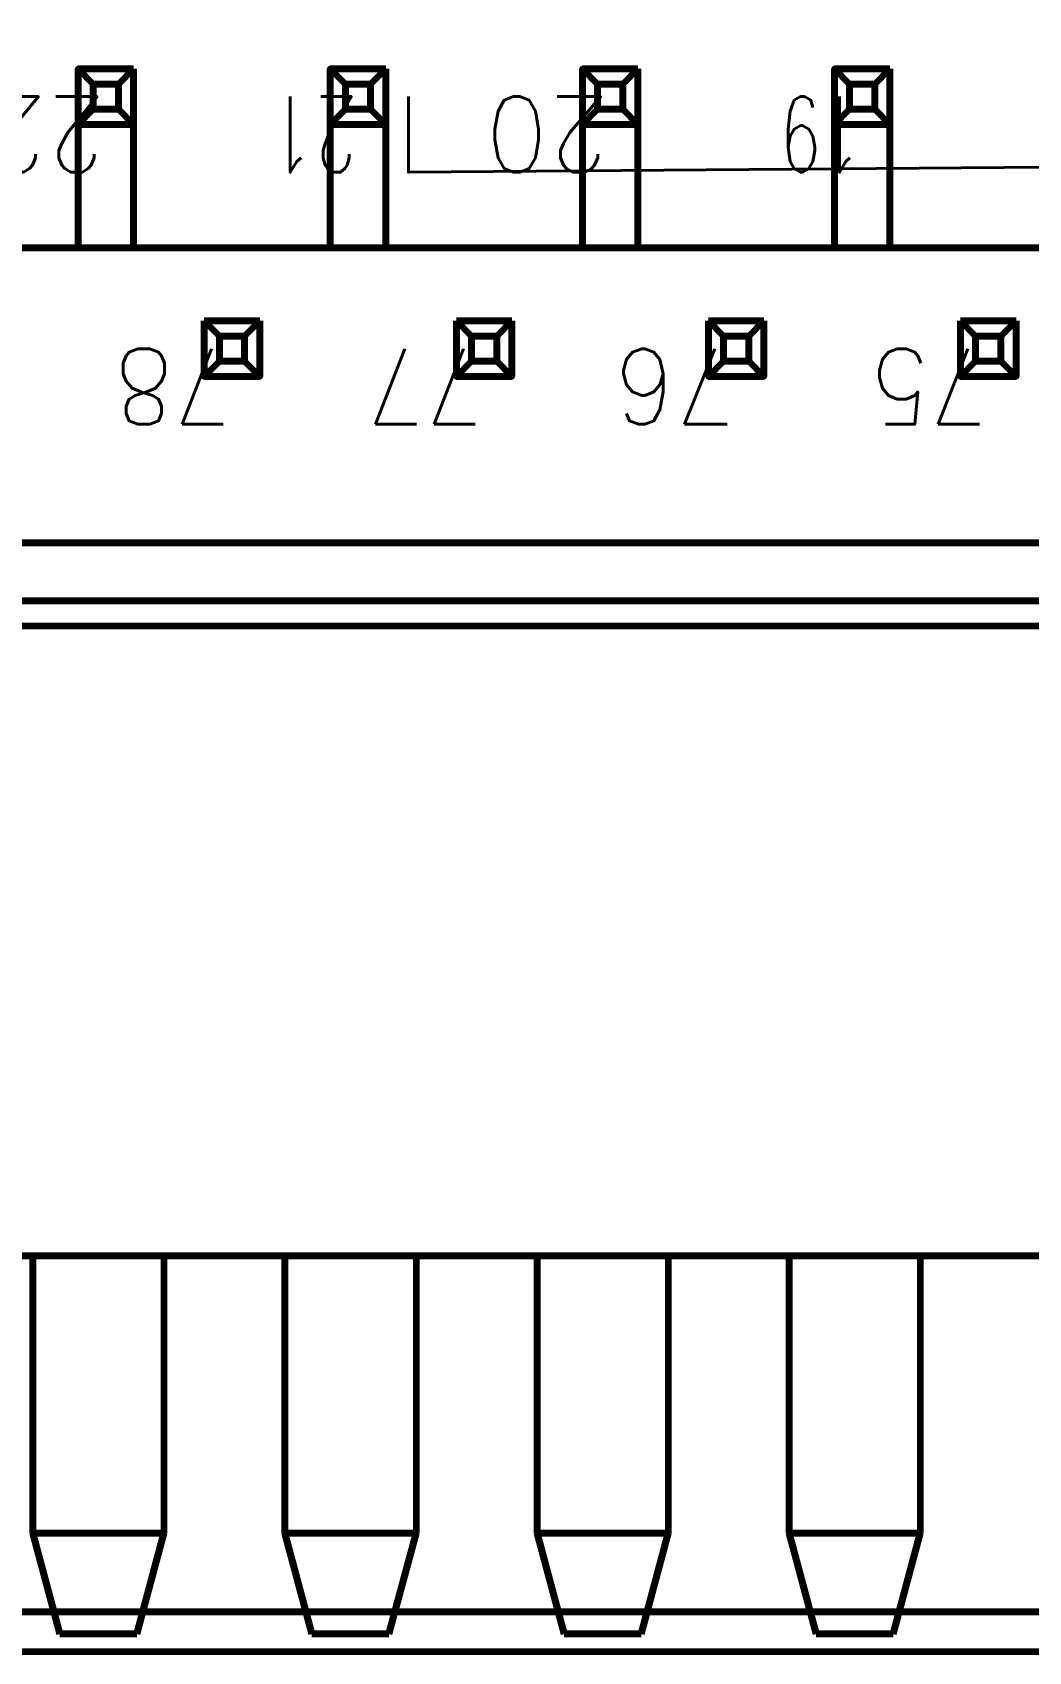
# Model space of a CAD drawing. Header units: inches. Extents: x -0.4 to 8, y -0.5 to 10.5.
# Drawn here: x 3.921 to 4.316, y -0.417 to 0.226 of the extents above; entities that cross this region are included whole.
import ezdxf

# ---------------------------------------------------------------- set-up
doc = ezdxf.new("R2010")
doc.units = ezdxf.units.IN
doc.header["$LTSCALE"] = 0.504853
doc.header["$MEASUREMENT"] = 0
for name, color, linetype in [('1', 7, 'Continuous'), ('135', 7, 'Continuous'), ('3', 7, 'Continuous'), ('75', 7, 'Continuous')]:
    doc.layers.add(name, color=color, linetype=linetype)
doc.styles.get("Standard").update_dxf_attribs({"font": 'ROMANS.SHX'})

# ---------------------------------------------------------------- blocks, each defined once
blk = doc.blocks.new('25359')
at = {"color": 1, "linetype": 'Continuous', "lineweight": 211}
for p, q in [((5.553, 0.617, -0.09725), (-0.047, 0.617, -0.09725)), ((5.553, 0.617, 0.15525), (-0.047, 0.617, 0.15525)), ((-0.047, 0.60125, -0.0815), (5.553, 0.60125, -0.0815)), ((5.553, 0.60125, -0.0815), (-0.047, 0.60125, -0.0815)), ((-0.047, 0.60125, -0.113), (5.553, 0.60125, -0.113)), ((5.553, 0.60125, -0.113), (-0.047, 0.60125, -0.113)), ((-0.047, 0.60125, 0.171), (5.553, 0.60125, 0.171)), ((5.553, 0.60125, 0.1395), (-0.047, 0.60125, 0.1395)), ((5.553, 0.60125, 0.171), (-0.047, 0.60125, 0.171)), ((-0.047, 0.60125, 0.1395), (5.553, 0.60125, 0.1395)), ((5.85, 0.46, -0.113), (-0.35, 0.46, -0.113)), ((5.85, 0.46, -0.113), (-0.35, 0.46, -0.113)), ((5.85, 0.46, 0.171), (-0.28, 0.46, 0.171)), ((5.85, 0.46, 0.171), (-0.28, 0.46, 0.171)), ((-0.047, 0.46, -0.0815), (5.553, 0.46, -0.0815)), ((5.553, 0.46, -0.0815), (-0.047, 0.46, -0.0815)), ((5.553, 0.46, -0.113), (-0.047, 0.46, -0.113)), ((-0.047, 0.46, -0.113), (5.553, 0.46, -0.113)), ((5.553, 0.46, 0.1395), (-0.047, 0.46, 0.1395)), ((-0.047, 0.46, 0.171), (5.553, 0.46, 0.171)), ((5.553, 0.46, 0.171), (-0.047, 0.46, 0.171)), ((-0.047, 0.46, 0.1395), (5.553, 0.46, 0.1395)), ((5.85, 0.21, -0.113), (-0.35, 0.21, -0.113)), ((5.85, 0.21, -0.113), (-0.35, 0.21, -0.113)), ((5.85, 0.21, 0.127), (-0.324, 0.21, 0.127)), ((5.85, 0.21, 0.127), (-0.324, 0.21, 0.127)), ((5.55, 0.21, 0.025), (-0.1, 0.21, 0.025)), ((5.55, 0.21, 0.127), (-0.1, 0.21, 0.127)), ((-0.324, 0.177, 0.127), (5.85, 0.177, 0.127)), ((-0.324, 0.177, 0.127), (5.85, 0.177, 0.127)), ((5.85, 0.177, 0.171), (-0.28, 0.177, 0.171)), ((5.85, 0.177, 0.171), (-0.28, 0.177, 0.171)), ((5.55, 0.06, 0.025), (-0.1, 0.06, 0.025)), ((-0.1, 0.06, 0.127), (5.55, 0.06, 0.127))]:
    blk.add_line(p, q, dxfattribs=at)
at = {"layer": '1', "color": 2, "linetype": 'Continuous', "lineweight": 211}
for p, q in [((1.777, 0.57, -0.0055), (1.787718, 0.61, -0.012)), ((1.787718, 0.61, -0.02), (1.777, 0.57, -0.0265)), ((1.787718, 0.61, 0.088), (1.777, 0.57, 0.0945)), ((1.777, 0.57, 0.0735), (1.787718, 0.61, 0.08)), ((1.787718, 0.61, 0.08), (1.777, 0.57, 0.0735)), ((1.777, 0.57, 0.0945), (1.787718, 0.61, 0.088)), ((1.777, 0.57, -0.0265), (1.787718, 0.61, -0.02)), ((1.787718, 0.61, -0.012), (1.777, 0.57, -0.0055)), ((1.787718, 0.61, 0.08), (1.818282, 0.61, 0.08)), ((1.818282, 0.61, 0.088), (1.787718, 0.61, 0.088)), ((1.787718, 0.61, 0.088), (1.818282, 0.61, 0.088)), ((1.787718, 0.61, 0.08), (1.787718, 0.61, 0.088)), ((1.818282, 0.61, 0.08), (1.787718, 0.61, 0.08)), ((1.787718, 0.61, 0.088), (1.787718, 0.61, 0.08)), ((1.787718, 0.61, -0.02), (1.818282, 0.61, -0.02)), ((1.818282, 0.61, -0.012), (1.787718, 0.61, -0.012)), ((1.787718, 0.61, -0.012), (1.818282, 0.61, -0.012)), ((1.787718, 0.61, -0.012), (1.787718, 0.61, -0.02)), ((1.787718, 0.61, -0.02), (1.787718, 0.61, -0.012)), ((1.818282, 0.61, -0.02), (1.787718, 0.61, -0.02)), ((1.818282, 0.61, -0.012), (1.829, 0.57, -0.0055)), ((1.829, 0.57, -0.0265), (1.818282, 0.61, -0.02)), ((1.818282, 0.61, 0.08), (1.829, 0.57, 0.0735)), ((1.829, 0.57, 0.0945), (1.818282, 0.61, 0.088)), ((1.818282, 0.61, 0.088), (1.818282, 0.61, 0.08)), ((1.829, 0.57, 0.0735), (1.818282, 0.61, 0.08)), ((1.818282, 0.61, 0.08), (1.818282, 0.61, 0.088)), ((1.818282, 0.61, 0.088), (1.829, 0.57, 0.0945)), ((1.818282, 0.61, -0.02), (1.829, 0.57, -0.0265)), ((1.829, 0.57, -0.0055), (1.818282, 0.61, -0.012)), ((1.818282, 0.61, -0.012), (1.818282, 0.61, -0.02)), ((1.818282, 0.61, -0.02), (1.818282, 0.61, -0.012)), ((1.877, 0.57, -0.0055), (1.887718, 0.61, -0.012)), ((1.887718, 0.61, -0.02), (1.877, 0.57, -0.0265)), ((1.877, 0.57, 0.0735), (1.887718, 0.61, 0.08)), ((1.887718, 0.61, 0.088), (1.877, 0.57, 0.0945)), ((1.887718, 0.61, 0.08), (1.877, 0.57, 0.0735)), ((1.877, 0.57, 0.0945), (1.887718, 0.61, 0.088)), ((1.887718, 0.61, -0.012), (1.877, 0.57, -0.0055)), ((1.877, 0.57, -0.0265), (1.887718, 0.61, -0.02)), ((1.918282, 0.61, 0.088), (1.887718, 0.61, 0.088)), ((1.887718, 0.61, 0.08), (1.918282, 0.61, 0.08)), ((1.887718, 0.61, 0.088), (1.918282, 0.61, 0.088)), ((1.887718, 0.61, 0.08), (1.887718, 0.61, 0.088)), ((1.918282, 0.61, 0.08), (1.887718, 0.61, 0.08)), ((1.887718, 0.61, 0.088), (1.887718, 0.61, 0.08)), ((1.918282, 0.61, -0.012), (1.887718, 0.61, -0.012)), ((1.887718, 0.61, -0.012), (1.918282, 0.61, -0.012)), ((1.887718, 0.61, -0.02), (1.887718, 0.61, -0.012)), ((1.918282, 0.61, -0.02), (1.887718, 0.61, -0.02)), ((1.887718, 0.61, -0.02), (1.918282, 0.61, -0.02)), ((1.887718, 0.61, -0.012), (1.887718, 0.61, -0.02)), ((1.918282, 0.61, 0.08), (1.929, 0.57, 0.0735)), ((1.929, 0.57, 0.0945), (1.918282, 0.61, 0.088)), ((1.918282, 0.61, 0.088), (1.918282, 0.61, 0.08)), ((1.929, 0.57, 0.0735), (1.918282, 0.61, 0.08)), ((1.918282, 0.61, 0.08), (1.918282, 0.61, 0.088)), ((1.918282, 0.61, 0.088), (1.929, 0.57, 0.0945)), ((1.918282, 0.61, -0.012), (1.929, 0.57, -0.0055)), ((1.918282, 0.61, -0.02), (1.918282, 0.61, -0.012)), ((1.929, 0.57, -0.0265), (1.918282, 0.61, -0.02)), ((1.918282, 0.61, -0.02), (1.929, 0.57, -0.0265)), ((1.929, 0.57, -0.0055), (1.918282, 0.61, -0.012)), ((1.918282, 0.61, -0.012), (1.918282, 0.61, -0.02)), ((1.987718, 0.61, 0.08), (1.977, 0.57, 0.0735)), ((1.977, 0.57, 0.0735), (1.987718, 0.61, 0.08)), ((1.977, 0.57, 0.0945), (1.987718, 0.61, 0.088)), ((1.987718, 0.61, 0.088), (1.977, 0.57, 0.0945)), ((1.987718, 0.61, -0.012), (1.977, 0.57, -0.0055)), ((1.977, 0.57, -0.0055), (1.987718, 0.61, -0.012)), ((1.987718, 0.61, -0.02), (1.977, 0.57, -0.0265)), ((1.977, 0.57, -0.0265), (1.987718, 0.61, -0.02)), ((2.018282, 0.61, 0.08), (1.987718, 0.61, 0.08)), ((1.987718, 0.61, 0.08), (2.018282, 0.61, 0.08)), ((1.987718, 0.61, 0.08), (1.987718, 0.61, 0.088)), ((1.987718, 0.61, 0.088), (1.987718, 0.61, 0.08)), ((2.018282, 0.61, 0.088), (1.987718, 0.61, 0.088)), ((1.987718, 0.61, 0.088), (2.018282, 0.61, 0.088)), ((1.987718, 0.61, -0.012), (2.018282, 0.61, -0.012)), ((2.018282, 0.61, -0.012), (1.987718, 0.61, -0.012)), ((2.018282, 0.61, -0.02), (1.987718, 0.61, -0.02)), ((1.987718, 0.61, -0.02), (1.987718, 0.61, -0.012)), ((1.987718, 0.61, -0.02), (2.018282, 0.61, -0.02)), ((1.987718, 0.61, -0.012), (1.987718, 0.61, -0.02)), ((2.018282, 0.61, 0.08), (2.029, 0.57, 0.0735)), ((2.029, 0.57, 0.0735), (2.018282, 0.61, 0.08)), ((2.018282, 0.61, 0.088), (2.018282, 0.61, 0.08)), ((2.018282, 0.61, 0.08), (2.018282, 0.61, 0.088)), ((2.029, 0.57, 0.0945), (2.018282, 0.61, 0.088)), ((2.018282, 0.61, 0.088), (2.029, 0.57, 0.0945)), ((2.018282, 0.61, -0.012), (2.029, 0.57, -0.0055)), ((2.018282, 0.61, -0.02), (2.018282, 0.61, -0.012)), ((2.029, 0.57, -0.0265), (2.018282, 0.61, -0.02)), ((2.018282, 0.61, -0.012), (2.018282, 0.61, -0.02)), ((2.029, 0.57, -0.0055), (2.018282, 0.61, -0.012)), ((2.018282, 0.61, -0.02), (2.029, 0.57, -0.0265)), ((2.077, 0.57, -0.0055), (2.087718, 0.61, -0.012)), ((2.087718, 0.61, -0.012), (2.077, 0.57, -0.0055)), ((2.087718, 0.61, -0.02), (2.077, 0.57, -0.0265)), ((2.077, 0.57, -0.0265), (2.087718, 0.61, -0.02)), ((2.087718, 0.61, 0.08), (2.077, 0.57, 0.0735)), ((2.077, 0.57, 0.0735), (2.087718, 0.61, 0.08)), ((2.087718, 0.61, 0.088), (2.077, 0.57, 0.0945)), ((2.077, 0.57, 0.0945), (2.087718, 0.61, 0.088)), ((2.118282, 0.61, -0.012), (2.087718, 0.61, -0.012)), ((2.087718, 0.61, -0.012), (2.118282, 0.61, -0.012)), ((2.087718, 0.61, -0.02), (2.087718, 0.61, -0.012)), ((2.118282, 0.61, -0.02), (2.087718, 0.61, -0.02)), ((2.087718, 0.61, -0.02), (2.118282, 0.61, -0.02)), ((2.087718, 0.61, -0.012), (2.087718, 0.61, -0.02)), ((2.118282, 0.61, 0.08), (2.087718, 0.61, 0.08)), ((2.087718, 0.61, 0.08), (2.118282, 0.61, 0.08)), ((2.087718, 0.61, 0.088), (2.118282, 0.61, 0.088)), ((2.087718, 0.61, 0.088), (2.087718, 0.61, 0.08)), ((2.087718, 0.61, 0.08), (2.087718, 0.61, 0.088)), ((2.118282, 0.61, 0.088), (2.087718, 0.61, 0.088)), ((2.129, 0.57, -0.0055), (2.118282, 0.61, -0.012)), ((2.118282, 0.61, -0.012), (2.129, 0.57, -0.0055)), ((2.118282, 0.61, -0.02), (2.118282, 0.61, -0.012)), ((2.118282, 0.61, -0.012), (2.118282, 0.61, -0.02)), ((2.129, 0.57, -0.0265), (2.118282, 0.61, -0.02)), ((2.118282, 0.61, -0.02), (2.129, 0.57, -0.0265)), ((2.129, 0.57, 0.0735), (2.118282, 0.61, 0.08)), ((2.118282, 0.61, 0.08), (2.129, 0.57, 0.0735)), ((2.118282, 0.61, 0.08), (2.118282, 0.61, 0.088)), ((2.118282, 0.61, 0.088), (2.118282, 0.61, 0.08)), ((2.129, 0.57, 0.0945), (2.118282, 0.61, 0.088)), ((2.118282, 0.61, 0.088), (2.129, 0.57, 0.0945)), ((1.829, 0.57, -0.0055), (1.777, 0.57, -0.0055)), ((1.777, 0.57, -0.0265), (1.777, 0.57, -0.0055)), ((1.777, 0.57, -0.0055), (1.777, 0.57, -0.0265)), ((1.777, 0.57, -0.0265), (1.829, 0.57, -0.0265)), ((1.777, 0.46, -0.0055), (1.777, 0.57, -0.0055)), ((1.777, 0.46, -0.0265), (1.777, 0.57, -0.0265)), ((1.829, 0.57, 0.0735), (1.777, 0.57, 0.0735)), ((1.777, 0.57, 0.0945), (1.829, 0.57, 0.0945)), ((1.777, 0.57, 0.0735), (1.829, 0.57, 0.0735)), ((1.777, 0.46, 0.0735), (1.777, 0.57, 0.0735)), ((1.777, 0.57, 0.0735), (1.777, 0.57, 0.0945)), ((1.777, 0.46, 0.0945), (1.777, 0.57, 0.0945)), ((1.829, 0.57, 0.0945), (1.777, 0.57, 0.0945)), ((1.777, 0.57, 0.0945), (1.777, 0.57, 0.0735)), ((1.829, 0.57, -0.0265), (1.777, 0.57, -0.0265)), ((1.777, 0.57, -0.0055), (1.829, 0.57, -0.0055)), ((1.829, 0.57, -0.0055), (1.829, 0.46, -0.0055)), ((1.829, 0.57, -0.0055), (1.829, 0.57, -0.0265)), ((1.829, 0.46, -0.0265), (1.829, 0.57, -0.0265)), ((1.829, 0.57, -0.0265), (1.829, 0.57, -0.0055)), ((1.829, 0.46, 0.0735), (1.829, 0.57, 0.0735)), ((1.829, 0.57, 0.0945), (1.829, 0.57, 0.0735)), ((1.829, 0.57, 0.0945), (1.829, 0.46, 0.0945)), ((1.829, 0.57, 0.0735), (1.829, 0.57, 0.0945)), ((1.929, 0.57, -0.0055), (1.877, 0.57, -0.0055)), ((1.877, 0.46, -0.0055), (1.877, 0.57, -0.0055)), ((1.877, 0.57, -0.0265), (1.929, 0.57, -0.0265)), ((1.877, 0.46, -0.0265), (1.877, 0.57, -0.0265)), ((1.877, 0.57, -0.0055), (1.877, 0.57, -0.0265)), ((1.877, 0.57, -0.0265), (1.877, 0.57, -0.0055)), ((1.929, 0.57, 0.0735), (1.877, 0.57, 0.0735)), ((1.877, 0.57, 0.0945), (1.929, 0.57, 0.0945)), ((1.877, 0.46, 0.0735), (1.877, 0.57, 0.0735)), ((1.877, 0.57, 0.0735), (1.929, 0.57, 0.0735)), ((1.877, 0.57, 0.0945), (1.877, 0.57, 0.0735)), ((1.877, 0.46, 0.0945), (1.877, 0.57, 0.0945)), ((1.929, 0.57, 0.0945), (1.877, 0.57, 0.0945)), ((1.877, 0.57, 0.0735), (1.877, 0.57, 0.0945)), ((1.877, 0.57, -0.0055), (1.929, 0.57, -0.0055)), ((1.929, 0.57, -0.0265), (1.877, 0.57, -0.0265)), ((1.929, 0.57, -0.0055), (1.929, 0.46, -0.0055)), ((1.929, 0.57, -0.0265), (1.929, 0.57, -0.0055)), ((1.929, 0.46, -0.0265), (1.929, 0.57, -0.0265)), ((1.929, 0.46, 0.0735), (1.929, 0.57, 0.0735)), ((1.929, 0.57, 0.0945), (1.929, 0.57, 0.0735)), ((1.929, 0.57, 0.0945), (1.929, 0.46, 0.0945)), ((1.929, 0.57, 0.0735), (1.929, 0.57, 0.0945)), ((1.929, 0.57, -0.0055), (1.929, 0.57, -0.0265)), ((1.977, 0.46, -0.0055), (1.977, 0.57, -0.0055)), ((2.029, 0.57, -0.0055), (1.977, 0.57, -0.0055)), ((1.977, 0.46, -0.0265), (1.977, 0.57, -0.0265)), ((1.977, 0.57, -0.0265), (2.029, 0.57, -0.0265)), ((1.977, 0.57, -0.0055), (1.977, 0.57, -0.0265)), ((2.029, 0.57, 0.0735), (1.977, 0.57, 0.0735)), ((1.977, 0.46, 0.0735), (1.977, 0.57, 0.0735)), ((1.977, 0.57, 0.0735), (2.029, 0.57, 0.0735)), ((1.977, 0.57, 0.0945), (1.977, 0.57, 0.0735)), ((1.977, 0.46, 0.0945), (1.977, 0.57, 0.0945)), ((2.029, 0.57, 0.0945), (1.977, 0.57, 0.0945)), ((1.977, 0.57, 0.0735), (1.977, 0.57, 0.0945)), ((1.977, 0.57, 0.0945), (2.029, 0.57, 0.0945)), ((1.977, 0.57, -0.0265), (1.977, 0.57, -0.0055)), ((1.977, 0.57, -0.0055), (2.029, 0.57, -0.0055)), ((2.029, 0.57, -0.0265), (1.977, 0.57, -0.0265)), ((2.029, 0.46, -0.0265), (2.029, 0.57, -0.0265)), ((2.029, 0.57, -0.0055), (2.029, 0.46, -0.0055)), ((2.029, 0.46, 0.0735), (2.029, 0.57, 0.0735)), ((2.029, 0.57, 0.0945), (2.029, 0.57, 0.0735)), ((2.029, 0.57, 0.0945), (2.029, 0.46, 0.0945)), ((2.029, 0.57, 0.0735), (2.029, 0.57, 0.0945)), ((2.029, 0.57, -0.0055), (2.029, 0.57, -0.0265)), ((2.029, 0.57, -0.0265), (2.029, 0.57, -0.0055)), ((2.077, 0.46, -0.0055), (2.077, 0.57, -0.0055)), ((2.077, 0.57, -0.0055), (2.129, 0.57, -0.0055)), ((2.129, 0.57, -0.0055), (2.077, 0.57, -0.0055)), ((2.129, 0.57, -0.0265), (2.077, 0.57, -0.0265)), ((2.077, 0.57, -0.0265), (2.129, 0.57, -0.0265)), ((2.077, 0.57, -0.0265), (2.077, 0.57, -0.0055)), ((2.077, 0.57, -0.0055), (2.077, 0.57, -0.0265)), ((2.077, 0.46, -0.0265), (2.077, 0.57, -0.0265)), ((2.129, 0.57, 0.0735), (2.077, 0.57, 0.0735)), ((2.077, 0.46, 0.0735), (2.077, 0.57, 0.0735)), ((2.077, 0.57, 0.0735), (2.129, 0.57, 0.0735)), ((2.129, 0.57, 0.0945), (2.077, 0.57, 0.0945)), ((2.077, 0.46, 0.0945), (2.077, 0.57, 0.0945)), ((2.077, 0.57, 0.0735), (2.077, 0.57, 0.0945)), ((2.077, 0.57, 0.0945), (2.129, 0.57, 0.0945)), ((2.077, 0.57, 0.0945), (2.077, 0.57, 0.0735)), ((2.129, 0.57, -0.0055), (2.129, 0.46, -0.0055)), ((2.129, 0.57, -0.0265), (2.129, 0.57, -0.0055)), ((2.129, 0.57, -0.0055), (2.129, 0.57, -0.0265)), ((2.129, 0.46, -0.0265), (2.129, 0.57, -0.0265)), ((2.129, 0.46, 0.0735), (2.129, 0.57, 0.0735)), ((2.129, 0.57, 0.0735), (2.129, 0.57, 0.0945)), ((2.129, 0.57, 0.0945), (2.129, 0.46, 0.0945)), ((2.129, 0.57, 0.0945), (2.129, 0.57, 0.0735)), ((1.739, 0.111, 0.025), (1.761, 0.111, 0.025)), ((1.739, 0.111, 0.025), (1.761, 0.111, 0.025)), ((1.739, 0.089, 0.025), (1.739, 0.111, 0.025)), ((1.739, 0.111, 0.025), (1.739, 0.089, 0.025)), ((1.739, 0.111, -0.102), (1.761, 0.111, -0.102)), ((1.739, 0.111, -0.102), (1.761, 0.111, -0.102)), ((1.761, 0.111, -0.102), (1.739, 0.111, -0.102)), ((1.739, 0.111, -0.102), (1.739, 0.089, -0.102)), ((1.739, 0.089, -0.102), (1.739, 0.111, -0.102)), ((1.739, 0.111, -0.102), (1.745, 0.105, -0.112)), ((1.745, 0.105, -0.112), (1.739, 0.111, -0.102)), ((1.761, 0.111, -0.102), (1.755, 0.105, -0.112)), ((1.755, 0.105, -0.112), (1.761, 0.111, -0.102)), ((1.761, 0.111, 0.025), (1.761, 0.089, 0.025)), ((1.761, 0.111, 0.025), (1.761, 0.089, 0.025)), ((1.761, 0.111, -0.102), (1.761, 0.089, -0.102)), ((1.761, 0.089, -0.102), (1.761, 0.111, -0.102)), ((1.839, 0.111, -0.102), (1.839, 0.089, -0.102)), ((1.861, 0.111, -0.102), (1.839, 0.111, -0.102)), ((1.839, 0.111, -0.102), (1.845, 0.105, -0.112)), ((1.845, 0.105, -0.112), (1.839, 0.111, -0.102)), ((1.839, 0.111, 0.025), (1.861, 0.111, 0.025)), ((1.839, 0.111, 0.025), (1.861, 0.111, 0.025)), ((1.839, 0.089, 0.025), (1.839, 0.111, 0.025)), ((1.839, 0.111, 0.025), (1.839, 0.089, 0.025)), ((1.839, 0.111, -0.102), (1.861, 0.111, -0.102)), ((1.839, 0.111, -0.102), (1.861, 0.111, -0.102)), ((1.839, 0.089, -0.102), (1.839, 0.111, -0.102)), ((1.861, 0.111, -0.102), (1.855, 0.105, -0.112)), ((1.855, 0.105, -0.112), (1.861, 0.111, -0.102)), ((1.861, 0.089, -0.102), (1.861, 0.111, -0.102)), ((1.861, 0.111, 0.025), (1.861, 0.089, 0.025)), ((1.861, 0.111, 0.025), (1.861, 0.089, 0.025)), ((1.861, 0.111, -0.102), (1.861, 0.089, -0.102)), ((1.939, 0.111, -0.102), (1.939, 0.089, -0.102)), ((1.961, 0.111, -0.102), (1.939, 0.111, -0.102)), ((1.939, 0.111, -0.102), (1.945, 0.105, -0.112)), ((1.945, 0.105, -0.112), (1.939, 0.111, -0.102)), ((1.939, 0.111, 0.025), (1.961, 0.111, 0.025)), ((1.939, 0.111, 0.025), (1.939, 0.089, 0.025)), ((1.939, 0.111, -0.102), (1.961, 0.111, -0.102)), ((1.939, 0.111, -0.102), (1.961, 0.111, -0.102)), ((1.939, 0.111, 0.025), (1.961, 0.111, 0.025)), ((1.939, 0.089, 0.025), (1.939, 0.111, 0.025)), ((1.939, 0.089, -0.102), (1.939, 0.111, -0.102)), ((1.961, 0.111, -0.102), (1.955, 0.105, -0.112)), ((1.955, 0.105, -0.112), (1.961, 0.111, -0.102)), ((1.961, 0.089, -0.102), (1.961, 0.111, -0.102)), ((1.961, 0.111, 0.025), (1.961, 0.089, 0.025)), ((1.961, 0.111, -0.102), (1.961, 0.089, -0.102)), ((1.961, 0.111, 0.025), (1.961, 0.089, 0.025)), ((2.039, 0.111, -0.102), (2.039, 0.089, -0.102)), ((2.045, 0.105, -0.112), (2.039, 0.111, -0.102)), ((2.039, 0.089, 0.025), (2.039, 0.111, 0.025)), ((2.039, 0.111, 0.025), (2.061, 0.111, 0.025)), ((2.039, 0.111, -0.102), (2.061, 0.111, -0.102)), ((2.061, 0.111, -0.102), (2.039, 0.111, -0.102)), ((2.039, 0.089, -0.102), (2.039, 0.111, -0.102)), ((2.039, 0.111, -0.102), (2.045, 0.105, -0.112)), ((2.039, 0.111, 0.025), (2.061, 0.111, 0.025)), ((2.039, 0.111, 0.025), (2.039, 0.089, 0.025)), ((2.039, 0.111, -0.102), (2.061, 0.111, -0.102)), ((2.061, 0.111, -0.102), (2.055, 0.105, -0.112)), ((2.055, 0.105, -0.112), (2.061, 0.111, -0.102)), ((2.061, 0.111, 0.025), (2.061, 0.089, 0.025)), ((2.061, 0.089, -0.102), (2.061, 0.111, -0.102)), ((2.061, 0.111, -0.102), (2.061, 0.089, -0.102)), ((2.061, 0.111, 0.025), (2.061, 0.089, 0.025)), ((1.745, 0.095, -0.112), (1.745, 0.105, -0.112)), ((1.745, 0.105, -0.112), (1.745, 0.095, -0.112)), ((1.745, 0.105, -0.112), (1.755, 0.105, -0.112)), ((1.755, 0.105, -0.112), (1.745, 0.105, -0.112)), ((1.755, 0.095, -0.112), (1.755, 0.105, -0.112)), ((1.755, 0.105, -0.112), (1.755, 0.095, -0.112)), ((1.845, 0.105, -0.112), (1.845, 0.095, -0.112)), ((1.845, 0.095, -0.112), (1.845, 0.105, -0.112)), ((1.855, 0.105, -0.112), (1.845, 0.105, -0.112)), ((1.845, 0.105, -0.112), (1.855, 0.105, -0.112)), ((1.855, 0.095, -0.112), (1.855, 0.105, -0.112)), ((1.855, 0.105, -0.112), (1.855, 0.095, -0.112)), ((1.945, 0.105, -0.112), (1.945, 0.095, -0.112)), ((1.945, 0.095, -0.112), (1.945, 0.105, -0.112)), ((1.955, 0.105, -0.112), (1.945, 0.105, -0.112)), ((1.945, 0.105, -0.112), (1.955, 0.105, -0.112)), ((1.955, 0.095, -0.112), (1.955, 0.105, -0.112)), ((1.955, 0.105, -0.112), (1.955, 0.095, -0.112)), ((2.045, 0.095, -0.112), (2.045, 0.105, -0.112)), ((2.045, 0.105, -0.112), (2.045, 0.095, -0.112)), ((2.045, 0.105, -0.112), (2.055, 0.105, -0.112)), ((2.055, 0.105, -0.112), (2.045, 0.105, -0.112)), ((2.055, 0.105, -0.112), (2.055, 0.095, -0.112)), ((2.055, 0.095, -0.112), (2.055, 0.105, -0.112)), ((1.745, 0.095, -0.112), (1.739, 0.089, -0.102)), ((1.739, 0.089, -0.102), (1.745, 0.095, -0.112)), ((1.755, 0.095, -0.112), (1.745, 0.095, -0.112)), ((1.745, 0.095, -0.112), (1.755, 0.095, -0.112)), ((1.761, 0.089, -0.102), (1.755, 0.095, -0.112)), ((1.755, 0.095, -0.112), (1.761, 0.089, -0.102)), ((1.845, 0.095, -0.112), (1.839, 0.089, -0.102)), ((1.839, 0.089, -0.102), (1.845, 0.095, -0.112)), ((1.845, 0.095, -0.112), (1.855, 0.095, -0.112)), ((1.855, 0.095, -0.112), (1.845, 0.095, -0.112)), ((1.855, 0.095, -0.112), (1.861, 0.089, -0.102)), ((1.861, 0.089, -0.102), (1.855, 0.095, -0.112)), ((1.939, 0.089, -0.102), (1.945, 0.095, -0.112)), ((1.945, 0.095, -0.112), (1.939, 0.089, -0.102)), ((1.945, 0.095, -0.112), (1.955, 0.095, -0.112)), ((1.955, 0.095, -0.112), (1.945, 0.095, -0.112)), ((1.955, 0.095, -0.112), (1.961, 0.089, -0.102)), ((1.961, 0.089, -0.102), (1.955, 0.095, -0.112)), ((2.045, 0.095, -0.112), (2.039, 0.089, -0.102)), ((2.039, 0.089, -0.102), (2.045, 0.095, -0.112)), ((2.045, 0.095, -0.112), (2.055, 0.095, -0.112)), ((2.055, 0.095, -0.112), (2.045, 0.095, -0.112)), ((2.061, 0.089, -0.102), (2.055, 0.095, -0.112)), ((2.055, 0.095, -0.112), (2.061, 0.089, -0.102)), ((1.761, 0.089, -0.102), (1.739, 0.089, -0.102)), ((1.761, 0.089, -0.102), (1.739, 0.089, -0.102)), ((1.739, 0.089, -0.102), (1.761, 0.089, -0.102)), ((1.761, 0.089, 0.025), (1.739, 0.089, 0.025)), ((1.761, 0.089, 0.025), (1.739, 0.089, 0.025)), ((1.739, 0.089, 0.025), (1.739, 0.089, -0.102)), ((1.739, 0.089, 0.025), (1.739, 0.089, -0.102)), ((1.761, 0.089, -0.102), (1.761, 0.089, 0.025)), ((1.761, 0.089, 0.025), (1.761, 0.089, -0.102)), ((1.861, 0.089, -0.102), (1.839, 0.089, -0.102)), ((1.861, 0.089, -0.102), (1.839, 0.089, -0.102)), ((1.839, 0.089, -0.102), (1.861, 0.089, -0.102)), ((1.861, 0.089, 0.025), (1.839, 0.089, 0.025)), ((1.861, 0.089, 0.025), (1.839, 0.089, 0.025)), ((1.839, 0.089, 0.025), (1.839, 0.089, -0.102)), ((1.839, 0.089, 0.025), (1.839, 0.089, -0.102)), ((1.861, 0.089, -0.102), (1.861, 0.089, 0.025)), ((1.861, 0.089, 0.025), (1.861, 0.089, -0.102)), ((1.961, 0.089, -0.102), (1.939, 0.089, -0.102)), ((1.939, 0.089, -0.102), (1.961, 0.089, -0.102)), ((1.961, 0.089, -0.102), (1.939, 0.089, -0.102)), ((1.961, 0.089, 0.025), (1.939, 0.089, 0.025)), ((1.961, 0.089, 0.025), (1.939, 0.089, 0.025)), ((1.939, 0.089, 0.025), (1.939, 0.089, -0.102)), ((1.939, 0.089, 0.025), (1.939, 0.089, -0.102)), ((1.961, 0.089, 0.025), (1.961, 0.089, -0.102)), ((1.961, 0.089, -0.102), (1.961, 0.089, 0.025)), ((2.039, 0.089, -0.102), (2.061, 0.089, -0.102)), ((2.061, 0.089, -0.102), (2.039, 0.089, -0.102)), ((2.061, 0.089, -0.102), (2.039, 0.089, -0.102)), ((2.061, 0.089, 0.025), (2.039, 0.089, 0.025)), ((2.061, 0.089, 0.025), (2.039, 0.089, 0.025)), ((2.039, 0.089, 0.025), (2.039, 0.089, -0.102)), ((2.039, 0.089, 0.025), (2.039, 0.089, -0.102)), ((2.061, 0.089, 0.025), (2.061, 0.089, -0.102)), ((2.061, 0.089, -0.102), (2.061, 0.089, 0.025)), ((1.789, 0.06, 0.09), (1.811, 0.06, 0.09)), ((1.789, 0.06, 0.068), (1.811, 0.06, 0.068)), ((1.889, 0.06, 0.09), (1.911, 0.06, 0.09)), ((1.889, 0.06, 0.068), (1.911, 0.06, 0.068)), ((1.989, 0.06, 0.09), (2.011, 0.06, 0.09)), ((1.989, 0.06, 0.068), (2.011, 0.06, 0.068)), ((2.089, 0.06, 0.09), (2.111, 0.06, 0.09)), ((2.089, 0.06, 0.068), (2.111, 0.06, 0.068)), ((1.789, 0.011, 0.068), (1.811, 0.011, 0.068)), ((1.789, 0.011, -0.102), (1.789, -0.011, -0.102)), ((1.795, 0.005, -0.112), (1.789, 0.011, -0.102)), ((1.789, 0.011, -0.102), (1.811, 0.011, -0.102)), ((1.789, -0.011, -0.102), (1.789, 0.011, -0.102)), ((1.789, 0.011, -0.102), (1.811, 0.011, -0.102)), ((1.811, 0.011, -0.102), (1.789, 0.011, -0.102)), ((1.789, 0.011, -0.102), (1.795, 0.005, -0.112)), ((1.805, 0.005, -0.112), (1.811, 0.011, -0.102)), ((1.811, 0.011, -0.102), (1.805, 0.005, -0.112)), ((1.811, -0.011, -0.102), (1.811, 0.011, -0.102)), ((1.811, 0.011, -0.102), (1.811, -0.011, -0.102)), ((1.911, 0.011, -0.102), (1.889, 0.011, -0.102)), ((1.889, 0.011, -0.102), (1.911, 0.011, -0.102)), ((1.889, 0.011, -0.102), (1.911, 0.011, -0.102)), ((1.889, 0.011, 0.068), (1.911, 0.011, 0.068)), ((1.889, 0.011, -0.102), (1.889, -0.011, -0.102)), ((1.895, 0.005, -0.112), (1.889, 0.011, -0.102)), ((1.889, 0.011, -0.102), (1.895, 0.005, -0.112)), ((1.889, -0.011, -0.102), (1.889, 0.011, -0.102)), ((1.911, 0.011, -0.102), (1.905, 0.005, -0.112)), ((1.905, 0.005, -0.112), (1.911, 0.011, -0.102)), ((1.911, 0.011, -0.102), (1.911, -0.011, -0.102)), ((1.911, -0.011, -0.102), (1.911, 0.011, -0.102)), ((1.989, 0.011, -0.102), (2.011, 0.011, -0.102)), ((1.989, 0.011, -0.102), (2.011, 0.011, -0.102)), ((2.011, 0.011, -0.102), (1.989, 0.011, -0.102)), ((1.989, 0.011, -0.102), (1.995, 0.005, -0.112)), ((1.995, 0.005, -0.112), (1.989, 0.011, -0.102)), ((1.989, -0.011, -0.102), (1.989, 0.011, -0.102)), ((1.989, 0.011, -0.102), (1.989, -0.011, -0.102)), ((1.989, 0.011, 0.068), (2.011, 0.011, 0.068)), ((2.005, 0.005, -0.112), (2.011, 0.011, -0.102)), ((2.011, 0.011, -0.102), (2.005, 0.005, -0.112)), ((2.011, -0.011, -0.102), (2.011, 0.011, -0.102)), ((2.011, 0.011, -0.102), (2.011, -0.011, -0.102)), ((2.089, 0.011, -0.102), (2.111, 0.011, -0.102)), ((2.089, 0.011, -0.102), (2.111, 0.011, -0.102)), ((2.111, 0.011, -0.102), (2.089, 0.011, -0.102)), ((2.095, 0.005, -0.112), (2.089, 0.011, -0.102)), ((2.089, 0.011, -0.102), (2.095, 0.005, -0.112)), ((2.089, -0.011, -0.102), (2.089, 0.011, -0.102)), ((2.089, 0.011, -0.102), (2.089, -0.011, -0.102)), ((2.089, 0.011, 0.068), (2.111, 0.011, 0.068)), ((2.111, 0.011, -0.102), (2.105, 0.005, -0.112)), ((2.105, 0.005, -0.112), (2.111, 0.011, -0.102)), ((2.111, 0.011, -0.102), (2.111, -0.011, -0.102)), ((2.111, -0.011, -0.102), (2.111, 0.011, -0.102)), ((1.795, 0.005, -0.112), (1.805, 0.005, -0.112)), ((1.805, 0.005, -0.112), (1.795, 0.005, -0.112)), ((1.795, -0.005, -0.112), (1.795, 0.005, -0.112)), ((1.795, 0.005, -0.112), (1.795, -0.005, -0.112)), ((1.805, -0.005, -0.112), (1.805, 0.005, -0.112)), ((1.805, 0.005, -0.112), (1.805, -0.005, -0.112)), ((1.905, 0.005, -0.112), (1.895, 0.005, -0.112)), ((1.895, 0.005, -0.112), (1.895, -0.005, -0.112)), ((1.895, -0.005, -0.112), (1.895, 0.005, -0.112)), ((1.895, 0.005, -0.112), (1.905, 0.005, -0.112)), ((1.905, -0.005, -0.112), (1.905, 0.005, -0.112)), ((1.905, 0.005, -0.112), (1.905, -0.005, -0.112)), ((1.995, 0.005, -0.112), (2.005, 0.005, -0.112)), ((1.995, 0.005, -0.112), (1.995, -0.005, -0.112)), ((2.005, 0.005, -0.112), (1.995, 0.005, -0.112)), ((1.995, -0.005, -0.112), (1.995, 0.005, -0.112)), ((2.005, 0.005, -0.112), (2.005, -0.005, -0.112)), ((2.005, -0.005, -0.112), (2.005, 0.005, -0.112)), ((2.095, 0.005, -0.112), (2.105, 0.005, -0.112)), ((2.105, 0.005, -0.112), (2.095, 0.005, -0.112)), ((2.095, -0.005, -0.112), (2.095, 0.005, -0.112)), ((2.095, 0.005, -0.112), (2.095, -0.005, -0.112)), ((2.105, 0.005, -0.112), (2.105, -0.005, -0.112)), ((2.105, -0.005, -0.112), (2.105, 0.005, -0.112)), ((1.789, -0.011, -0.102), (1.795, -0.005, -0.112)), ((1.795, -0.005, -0.112), (1.789, -0.011, -0.102)), ((1.795, -0.005, -0.112), (1.805, -0.005, -0.112)), ((1.805, -0.005, -0.112), (1.795, -0.005, -0.112)), ((1.805, -0.005, -0.112), (1.811, -0.011, -0.102)), ((1.811, -0.011, -0.102), (1.805, -0.005, -0.112)), ((1.889, -0.011, -0.102), (1.895, -0.005, -0.112)), ((1.895, -0.005, -0.112), (1.889, -0.011, -0.102)), ((1.895, -0.005, -0.112), (1.905, -0.005, -0.112)), ((1.905, -0.005, -0.112), (1.895, -0.005, -0.112)), ((1.905, -0.005, -0.112), (1.911, -0.011, -0.102)), ((1.911, -0.011, -0.102), (1.905, -0.005, -0.112)), ((1.995, -0.005, -0.112), (1.989, -0.011, -0.102)), ((1.989, -0.011, -0.102), (1.995, -0.005, -0.112)), ((1.995, -0.005, -0.112), (2.005, -0.005, -0.112)), ((2.005, -0.005, -0.112), (1.995, -0.005, -0.112)), ((2.005, -0.005, -0.112), (2.011, -0.011, -0.102)), ((2.011, -0.011, -0.102), (2.005, -0.005, -0.112)), ((2.095, -0.005, -0.112), (2.089, -0.011, -0.102)), ((2.089, -0.011, -0.102), (2.095, -0.005, -0.112)), ((2.095, -0.005, -0.112), (2.105, -0.005, -0.112)), ((2.105, -0.005, -0.112), (2.095, -0.005, -0.112)), ((2.111, -0.011, -0.102), (2.105, -0.005, -0.112)), ((2.105, -0.005, -0.112), (2.111, -0.011, -0.102)), ((1.789, -0.011, 0.09), (1.811, -0.011, 0.09)), ((1.811, -0.011, -0.102), (1.789, -0.011, -0.102)), ((1.789, -0.011, -0.102), (1.811, -0.011, -0.102)), ((1.811, -0.011, -0.102), (1.789, -0.011, -0.102)), ((1.889, -0.011, 0.09), (1.911, -0.011, 0.09)), ((1.889, -0.011, -0.102), (1.911, -0.011, -0.102)), ((1.911, -0.011, -0.102), (1.889, -0.011, -0.102)), ((1.911, -0.011, -0.102), (1.889, -0.011, -0.102)), ((1.989, -0.011, 0.09), (2.011, -0.011, 0.09)), ((2.011, -0.011, -0.102), (1.989, -0.011, -0.102)), ((1.989, -0.011, -0.102), (2.011, -0.011, -0.102)), ((2.011, -0.011, -0.102), (1.989, -0.011, -0.102)), ((2.089, -0.011, 0.09), (2.111, -0.011, 0.09)), ((2.089, -0.011, -0.102), (2.111, -0.011, -0.102)), ((2.111, -0.011, -0.102), (2.089, -0.011, -0.102)), ((2.111, -0.011, -0.102), (2.089, -0.011, -0.102))]:
    blk.add_line(p, q, dxfattribs=at)
for points in [[(1.829, 0.46, -0.0055), (1.829, 0.46, -0.0265), (1.777, 0.46, -0.0265), (1.777, 0.46, -0.0055), (1.829, 0.46, -0.0055)], [(1.829, 0.46, 0.0945), (1.829, 0.46, 0.0735), (1.777, 0.46, 0.0735), (1.777, 0.46, 0.0945), (1.829, 0.46, 0.0945)], [(1.829, 0.46, -0.0055), (1.829, 0.46, -0.0265), (1.777, 0.46, -0.0265), (1.777, 0.46, -0.0055), (1.829, 0.46, -0.0055)], [(1.829, 0.46, 0.0945), (1.829, 0.46, 0.0735), (1.777, 0.46, 0.0735), (1.777, 0.46, 0.0945), (1.829, 0.46, 0.0945)], [(1.929, 0.46, -0.0055), (1.929, 0.46, -0.0265), (1.877, 0.46, -0.0265), (1.877, 0.46, -0.0055), (1.929, 0.46, -0.0055)], [(1.929, 0.46, -0.0055), (1.929, 0.46, -0.0265), (1.877, 0.46, -0.0265), (1.877, 0.46, -0.0055), (1.929, 0.46, -0.0055)], [(1.929, 0.46, 0.0945), (1.929, 0.46, 0.0735), (1.877, 0.46, 0.0735), (1.877, 0.46, 0.0945), (1.929, 0.46, 0.0945)], [(1.929, 0.46, 0.0945), (1.929, 0.46, 0.0735), (1.877, 0.46, 0.0735), (1.877, 0.46, 0.0945), (1.929, 0.46, 0.0945)], [(2.029, 0.46, -0.0055), (2.029, 0.46, -0.0265), (1.977, 0.46, -0.0265), (1.977, 0.46, -0.0055), (2.029, 0.46, -0.0055)], [(2.029, 0.46, 0.0945), (2.029, 0.46, 0.0735), (1.977, 0.46, 0.0735), (1.977, 0.46, 0.0945), (2.029, 0.46, 0.0945)], [(2.029, 0.46, 0.0945), (2.029, 0.46, 0.0735), (1.977, 0.46, 0.0735), (1.977, 0.46, 0.0945), (2.029, 0.46, 0.0945)], [(2.029, 0.46, -0.0055), (2.029, 0.46, -0.0265), (1.977, 0.46, -0.0265), (1.977, 0.46, -0.0055), (2.029, 0.46, -0.0055)], [(2.129, 0.46, -0.0055), (2.129, 0.46, -0.0265), (2.077, 0.46, -0.0265), (2.077, 0.46, -0.0055), (2.129, 0.46, -0.0055)], [(2.129, 0.46, 0.0945), (2.129, 0.46, 0.0735), (2.077, 0.46, 0.0735), (2.077, 0.46, 0.0945), (2.129, 0.46, 0.0945)], [(2.129, 0.46, 0.0945), (2.129, 0.46, 0.0735), (2.077, 0.46, 0.0735), (2.077, 0.46, 0.0945), (2.129, 0.46, 0.0945)], [(2.129, 0.46, -0.0055), (2.129, 0.46, -0.0265), (2.077, 0.46, -0.0265), (2.077, 0.46, -0.0055), (2.129, 0.46, -0.0055)], [(1.789, -0.011, -0.102), (1.789, 0.011, -0.102), (1.789, 0.011, 0.068), (1.789, 0.06, 0.068), (1.789, 0.06, 0.09), (1.789, -0.011, 0.09), (1.789, -0.011, -0.102)], [(1.789, -0.011, -0.102), (1.789, 0.011, -0.102), (1.789, 0.011, 0.068), (1.789, 0.06, 0.068), (1.789, 0.06, 0.09), (1.789, -0.011, 0.09), (1.789, -0.011, -0.102)], [(1.811, -0.011, -0.102), (1.811, -0.011, 0.09), (1.811, 0.06, 0.09), (1.811, 0.06, 0.068), (1.811, 0.011, 0.068), (1.811, 0.011, -0.102), (1.811, -0.011, -0.102)], [(1.811, -0.011, -0.102), (1.811, 0.011, -0.102), (1.811, 0.011, 0.068), (1.811, 0.06, 0.068), (1.811, 0.06, 0.09), (1.811, -0.011, 0.09), (1.811, -0.011, -0.102)], [(1.889, -0.011, -0.102), (1.889, 0.011, -0.102), (1.889, 0.011, 0.068), (1.889, 0.06, 0.068), (1.889, 0.06, 0.09), (1.889, -0.011, 0.09), (1.889, -0.011, -0.102)], [(1.889, -0.011, -0.102), (1.889, 0.011, -0.102), (1.889, 0.011, 0.068), (1.889, 0.06, 0.068), (1.889, 0.06, 0.09), (1.889, -0.011, 0.09), (1.889, -0.011, -0.102)], [(1.911, -0.011, -0.102), (1.911, 0.011, -0.102), (1.911, 0.011, 0.068), (1.911, 0.06, 0.068), (1.911, 0.06, 0.09), (1.911, -0.011, 0.09), (1.911, -0.011, -0.102)], [(1.911, -0.011, -0.102), (1.911, -0.011, 0.09), (1.911, 0.06, 0.09), (1.911, 0.06, 0.068), (1.911, 0.011, 0.068), (1.911, 0.011, -0.102), (1.911, -0.011, -0.102)], [(1.989, -0.011, -0.102), (1.989, 0.011, -0.102), (1.989, 0.011, 0.068), (1.989, 0.06, 0.068), (1.989, 0.06, 0.09), (1.989, -0.011, 0.09), (1.989, -0.011, -0.102)], [(1.989, -0.011, -0.102), (1.989, 0.011, -0.102), (1.989, 0.011, 0.068), (1.989, 0.06, 0.068), (1.989, 0.06, 0.09), (1.989, -0.011, 0.09), (1.989, -0.011, -0.102)], [(2.011, -0.011, -0.102), (2.011, 0.011, -0.102), (2.011, 0.011, 0.068), (2.011, 0.06, 0.068), (2.011, 0.06, 0.09), (2.011, -0.011, 0.09), (2.011, -0.011, -0.102)], [(2.011, -0.011, -0.102), (2.011, -0.011, 0.09), (2.011, 0.06, 0.09), (2.011, 0.06, 0.068), (2.011, 0.011, 0.068), (2.011, 0.011, -0.102), (2.011, -0.011, -0.102)], [(2.089, -0.011, -0.102), (2.089, 0.011, -0.102), (2.089, 0.011, 0.068), (2.089, 0.06, 0.068), (2.089, 0.06, 0.09), (2.089, -0.011, 0.09), (2.089, -0.011, -0.102)], [(2.089, -0.011, -0.102), (2.089, 0.011, -0.102), (2.089, 0.011, 0.068), (2.089, 0.06, 0.068), (2.089, 0.06, 0.09), (2.089, -0.011, 0.09), (2.089, -0.011, -0.102)], [(2.111, -0.011, -0.102), (2.111, 0.011, -0.102), (2.111, 0.011, 0.068), (2.111, 0.06, 0.068), (2.111, 0.06, 0.09), (2.111, -0.011, 0.09), (2.111, -0.011, -0.102)], [(2.111, -0.011, -0.102), (2.111, -0.011, 0.09), (2.111, 0.06, 0.09), (2.111, 0.06, 0.068), (2.111, 0.011, 0.068), (2.111, 0.011, -0.102), (2.111, -0.011, -0.102)]]:
    blk.add_polyline3d(points, close=True, dxfattribs=at)
for points in [[(1.739, 0.089, -0.102), (1.739, 0.111, -0.102), (1.739, 0.111, 0.025)], [(1.739, 0.089, -0.102), (1.739, 0.111, -0.102), (1.739, 0.111, 0.025)], [(1.761, 0.089, -0.102), (1.761, 0.111, -0.102), (1.761, 0.111, 0.025)], [(1.761, 0.111, 0.025), (1.761, 0.111, -0.102), (1.761, 0.089, -0.102)], [(1.839, 0.089, -0.102), (1.839, 0.111, -0.102), (1.839, 0.111, 0.025)], [(1.839, 0.089, -0.102), (1.839, 0.111, -0.102), (1.839, 0.111, 0.025)], [(1.861, 0.111, 0.025), (1.861, 0.111, -0.102), (1.861, 0.089, -0.102)], [(1.861, 0.089, -0.102), (1.861, 0.111, -0.102), (1.861, 0.111, 0.025)], [(1.939, 0.089, -0.102), (1.939, 0.111, -0.102), (1.939, 0.111, 0.025)], [(1.939, 0.089, -0.102), (1.939, 0.111, -0.102), (1.939, 0.111, 0.025)], [(1.961, 0.089, -0.102), (1.961, 0.111, -0.102), (1.961, 0.111, 0.025)], [(1.961, 0.111, 0.025), (1.961, 0.111, -0.102), (1.961, 0.089, -0.102)], [(2.039, 0.089, -0.102), (2.039, 0.111, -0.102), (2.039, 0.111, 0.025)], [(2.039, 0.089, -0.102), (2.039, 0.111, -0.102), (2.039, 0.111, 0.025)], [(2.061, 0.111, 0.025), (2.061, 0.111, -0.102), (2.061, 0.089, -0.102)], [(2.061, 0.089, -0.102), (2.061, 0.111, -0.102), (2.061, 0.111, 0.025)]]:
    blk.add_polyline3d(points, dxfattribs=at)
at = {"layer": '3', "color": 5, "linetype": 'Continuous', "lineweight": 211, "char_height": 0.03, "attachment_point": 1}
for s, insert in [('{\\W0.906376;75}', (1.75, 0.13)), ('{\\W0.940491;76}', (1.85, 0.13)), ('{\\W0.906376;77}', (1.95, 0.13)), ('{\\W0.906376;78}', (2.05, 0.13)), ('{\\W140.000000;1}', (0, 0.03)), ('{\\W0.635110;19}', (1.8, 0.03)), ('{\\W0.959988;20}', (1.9, 0.03)), ('{\\W0.674575;21}', (2, 0.03)), ('{\\W0.906376;22}', (2.1, 0.03))]:
    blk.add_mtext(s, dxfattribs=dict(at, insert=insert))

msp = doc.modelspace()

# ---------------------------------------------------------------- linework, layer by layer
at = {"layer": '135', "color": 1, "linetype": 'Continuous', "lineweight": 211}
for points in [[(6.5999, 7.14, 0.641), (6.6, 7.14, 0.641), (6.6, 0.19, 0.641), (6.41, 0, 0.641), (0.19, 0, 0.641)], [(0.19, 0, 0), (6.41, 0, 0), (6.6, 0.19, 0), (6.6, 7.14, 0), (6.5999, 7.14, 0)], [(6.5999, 7.14, 0.641), (6.6, 7.14, 0.641), (6.6, 0.19, 0.641), (6.41, 0, 0.641), (0.19, 0, 0.641)], [(0.19, 0, 0), (6.41, 0, 0), (6.6, 0.19, 0), (6.6, 7.14, 0), (6.5999, 7.14, 0)], [(6.5999, 7.14, -0.418), (6.6, 7.14, -0.418), (6.6, 0.19, -0.418), (6.41, 0, -0.418), (0.19, 0, -0.418)], [(0.19, 0, -0.062), (6.41, 0, -0.062), (6.6, 0.19, -0.062), (6.6, 7.14, -0.062), (6.5999, 7.14, -0.062)], [(6.5999, 7.14, -0.418), (6.6, 7.14, -0.418), (6.6, 0.19, -0.418), (6.41, 0, -0.418), (0.19, 0, -0.418)], [(0.19, 0, -0.062), (6.41, 0, -0.062), (6.6, 0.19, -0.062), (6.6, 7.14, -0.062), (6.5999, 7.14, -0.062)]]:
    msp.add_polyline3d(points, dxfattribs=at)

# ---------------------------------------------------------------- block references
at = {"layer": '75', "color": 8, "linetype": 'Continuous', "lineweight": 211, "rotation": 180}
msp.add_blockref('25359', (6.05, 0.2), dxfattribs=at)

doc.saveas('drawing.dxf')
